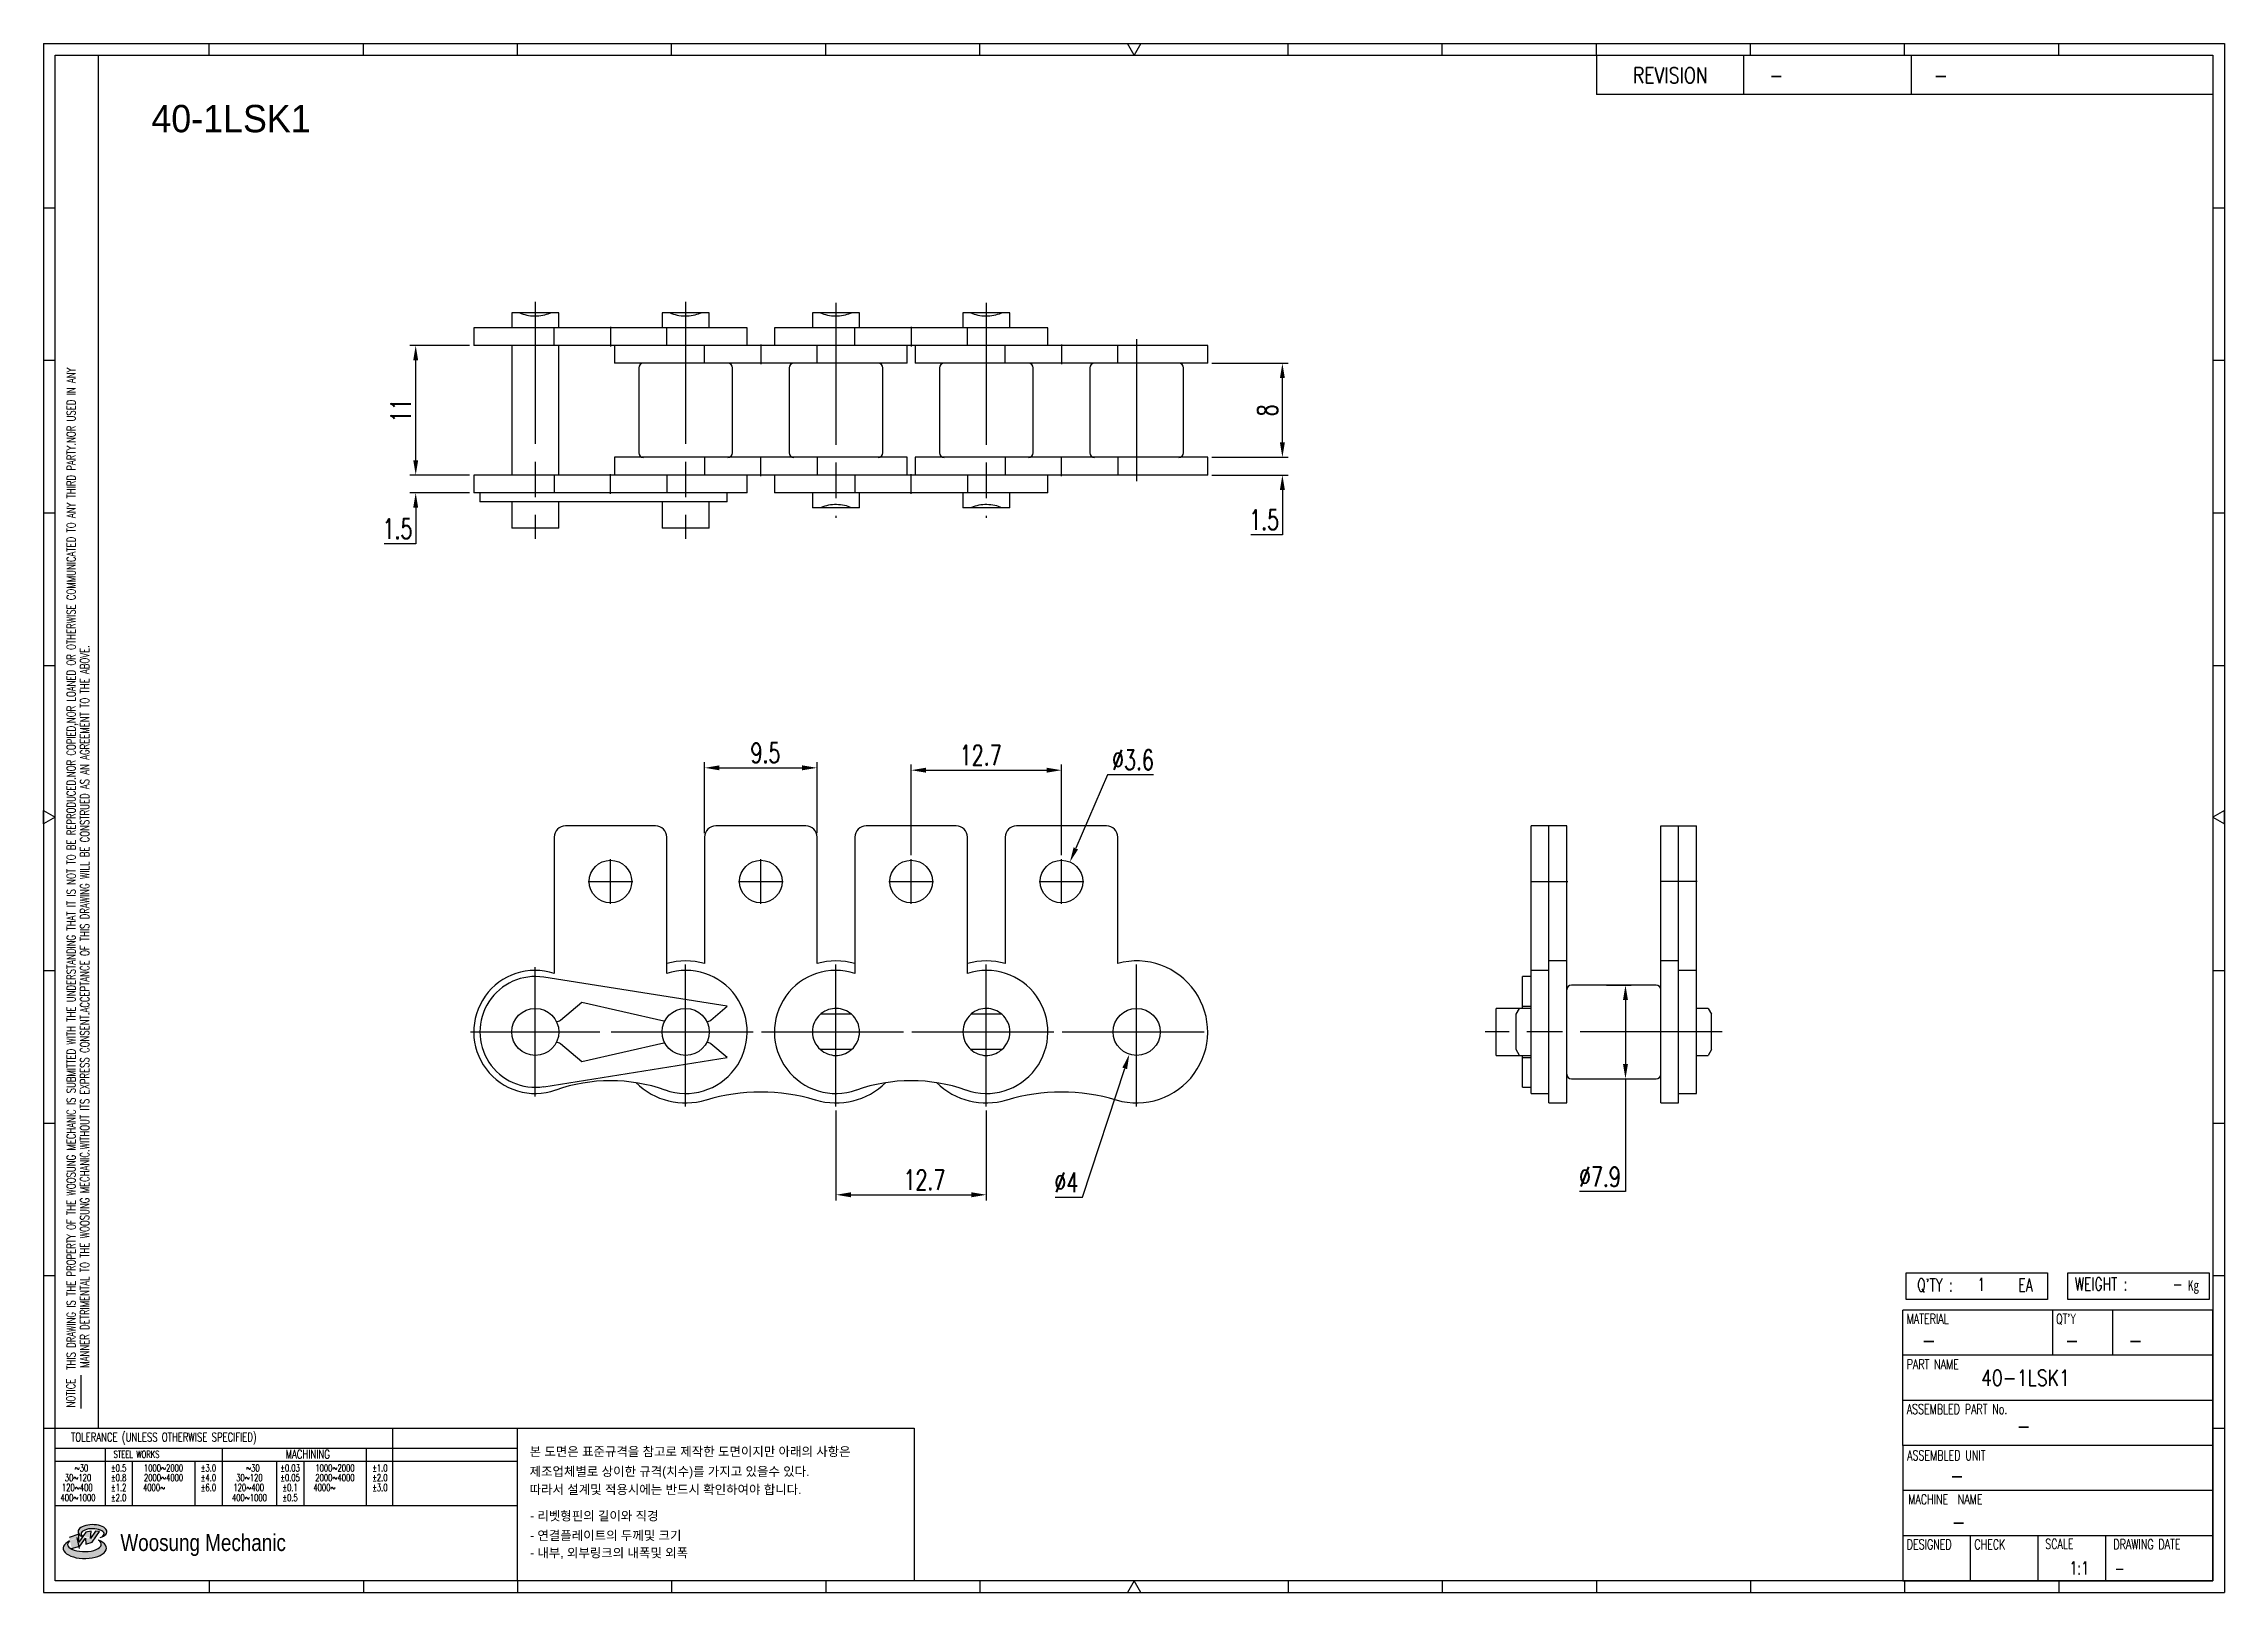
# Model space of a CAD drawing. Header units: millimetres. Extents: x 333 to 518, y 59 to 190.
import ezdxf
from ezdxf.enums import TextEntityAlignment as Align

# ---------------------------------------------------------------- set-up
doc = ezdxf.new("R2010")
doc.units = ezdxf.units.MM
doc.linetypes.add('AM_ISO08W050', pattern=[18, 12, -1.5, 3, -1.5])
doc.layers.get('Defpoints').update_dxf_attribs({"color": 80})
doc.layers.add('CL1', color=140, linetype='AM_ISO08W050', lineweight=25)
for name, color, linetype in [('S-DIM', 7, 'Continuous'), ('TITLE', 7, 'Continuous'), ('도면레이아웃', 7, 'Continuous')]:
    doc.layers.add(name, color=color, linetype=linetype)
doc.styles.add('HAN', font='ROMANS.shx', dxfattribs={"width": 0.7, "bigfont": 'whgtxt.shx'})
doc.styles.add('HKD_ST2', font='romans.shx', dxfattribs={"width": 0.7, "height": 4, "bigfont": '@extfont2.shx'})
doc.styles.add('HSG', font='SIMPLEX.shx', dxfattribs={"width": 0.7, "bigfont": 'HSG.shx'})
doc.styles.add('MtXpl_', font='Gulim.ttf')
doc.styles.add('SLDTEXTSTYLE4', font='arial.ttf', dxfattribs={"width": 0.8})
doc.dimstyles.new('AP0.7', dxfattribs={"dimscale": 0.7, "dimtxt": 2.4, "dimasz": 1.8, "dimexe": 0.7, "dimexo": 0.5, "dimgap": 0.6, "dimtad": 1, "dimtoh": 1, "dimdec": 1, "dimrnd": 0.01, "dimzin": 9, "dimdsep": 46, "dimtxsty": 'HSG', "dimcen": 0, "dimclrd": 251, "dimclre": 251, "dimclrt": 60, "dimazin": 2, "dimtp": 1, "dimtm": 1, "dimtfac": 0.5, "dimtdec": 1, "dimtofl": 0, "dimtmove": 0, "dimatfit": 3, "dimfxl": 0, "dimtvp": 1, "dimtolj": 2, "dimlwd": -1, "dimlwe": -1, "dimarcsym": 0})

# ---------------------------------------------------------------- blocks, each defined once
blk = doc.blocks.new('MAST')
at = {"layer": '도면레이아웃'}
h = blk.add_hatch(color=10, dxfattribs=at)
h.paths.add_polyline_path([(1.544, 35.177), (1.554, 34.966), (1.779, 35.034), (2.054, 35.422), (1.908, 35.446), (1.728, 35.167), (1.741, 35.439), (1.547, 35.405), (1.292, 35.041), (1.295, 35.33), (0.943, 35.208), (1.03, 34.8), (1.336, 34.885)])
edge = h.paths.add_edge_path()
edge.add_ellipse((1.795, 35.421), major_axis=(-0.53, 0), ratio=0.487785, start_angle=122.36065, end_angle=403.39574)
edge.add_line((1.411, 35.244), (1.419, 35.261))
edge.add_ellipse((1.798, 35.344), major_axis=(-0.423, 0), ratio=0.444396, start_angle=131.58977, end_angle=386.19408, ccw=False)
edge = h.paths.add_edge_path()
edge.add_ellipse((1.512, 34.815), major_axis=(-0.793, 0), ratio=0.480113, start_angle=314.67633, end_angle=590.85213)
edge.add_ellipse((1.501, 34.958), major_axis=(-0.62, 0), ratio=0.43311, start_angle=331.7024, end_angle=574.42495, ccw=False)
at = {"color": 140}
for p, q in [((0, 90.118), (80.15, 90.118)), ((0, 90.118), (0, 33.191)), ((80.15, 90.118), (80.15, 33.191)), ((57.068, 89.693), (57.068, 88.246)), ((62.47, 89.693), (62.47, 88.246)), ((68.635, 89.693), (68.635, 88.246)), ((79.725, 88.246), (57.068, 88.246)), ((68.449, 43.961), (68.449, 44.936)), ((68.449, 44.936), (73.654, 44.936)), ((73.654, 44.936), (73.654, 43.961)), ((74.39, 43.961), (74.39, 44.936)), ((74.39, 44.936), (79.595, 44.936)), ((79.595, 44.936), (79.595, 43.961)), ((68.336, 38.59), (68.336, 43.563)), ((79.725, 43.563), (68.336, 43.563)), ((73.654, 43.961), (68.449, 43.961)), ((73.827, 43.563), (73.827, 41.905)), ((79.595, 43.961), (74.39, 43.961)), ((76.037, 43.563), (76.037, 41.905)), ((79.725, 38.59), (79.725, 43.563)), ((79.725, 41.905), (68.336, 41.905)), ((79.725, 40.248), (68.336, 40.248)), ((68.336, 38.59), (68.336, 33.616)), ((79.725, 38.59), (68.336, 38.59)), ((79.725, 33.616), (79.725, 38.59)), ((79.725, 36.932), (68.336, 36.932)), ((79.725, 35.274), (68.336, 35.274)), ((70.822, 33.616), (70.822, 35.274)), ((73.309, 33.616), (73.309, 35.274)), ((75.796, 33.616), (75.796, 35.274)), ((0, 33.191), (80.15, 33.191)), ((68.336, 33.616), (79.725, 33.616))]:
    blk.add_line(p, q, dxfattribs=at)
for p, q in [((6.089, 89.693), (6.089, 90.118)), ((11.753, 89.693), (11.753, 90.118)), ((17.418, 89.693), (17.418, 90.118)), ((23.082, 89.693), (23.082, 90.118)), ((28.746, 89.693), (28.746, 90.118)), ((34.411, 89.693), (34.411, 90.118)), ((45.739, 89.693), (45.739, 90.118)), ((51.404, 89.693), (51.404, 90.118)), ((57.068, 89.693), (57.068, 90.118)), ((62.732, 89.693), (62.732, 90.118)), ((68.397, 89.693), (68.397, 90.118)), ((74.061, 89.693), (74.061, 90.118)), ((0, 84.085), (0.425, 84.085)), ((79.725, 84.085), (80.15, 84.085)), ((0, 78.478), (0.425, 78.478)), ((79.725, 78.478), (80.15, 78.478)), ((0, 72.87), (0.425, 72.87)), ((79.725, 72.87), (80.15, 72.87)), ((0, 67.262), (0.425, 67.262)), ((79.725, 67.262), (80.15, 67.262)), ((0, 56.047), (0.425, 56.047)), ((79.725, 56.047), (80.15, 56.047)), ((0, 50.439), (0.425, 50.439)), ((79.725, 50.439), (80.15, 50.439)), ((0, 44.832), (0.425, 44.832)), ((79.725, 44.832), (80.15, 44.832)), ((1.377, 39.947), (1.377, 41.174)), ((0, 39.224), (0.425, 39.224)), ((79.725, 39.224), (80.15, 39.224)), ((6.089, 33.616), (6.089, 33.191)), ((11.753, 33.616), (11.753, 33.191)), ((17.418, 33.616), (17.418, 33.191)), ((23.082, 33.616), (23.082, 33.191)), ((28.746, 33.616), (28.746, 33.191)), ((34.411, 33.616), (34.411, 33.191)), ((45.739, 33.616), (45.739, 33.191)), ((51.404, 33.616), (51.404, 33.191)), ((57.068, 33.616), (57.068, 33.191)), ((62.732, 33.616), (62.732, 33.191)), ((68.397, 33.616), (68.397, 33.191)), ((74.061, 33.616), (74.061, 33.191))]:
    blk.add_line(p, q)
at = {"color": 2}
for p, q in [((2.017, 39.224), (2.017, 89.693)), ((0.425, 39.224), (17.418, 39.224)), ((0.425, 38.487), (17.418, 38.487)), ((2.257, 38.487), (2.257, 36.382)), ((6.557, 38.5), (6.557, 36.382)), ((11.857, 38.487), (11.857, 36.382)), ((12.816, 39.224), (12.816, 36.382)), ((17.418, 33.616), (17.418, 39.224)), ((0.425, 38.012), (17.418, 38.012)), ((3.257, 38.012), (3.257, 36.382)), ((5.557, 38.012), (5.557, 36.382)), ((8.557, 38.012), (8.557, 36.382)), ((9.557, 38.026), (9.557, 36.382)), ((0.425, 36.382), (17.418, 36.382))]:
    blk.add_line(p, q, dxfattribs=at)
for points in [[(40.075, 89.693), (39.83, 90.118), (40.32, 90.118)], [(0.425, 61.679), (0, 61.433), (0, 61.924)], [(79.725, 61.679), (80.15, 61.433), (80.15, 61.924)], [(40.075, 33.616), (39.83, 33.191), (40.32, 33.191)]]:
    blk.add_lwpolyline(points, close=True)
at = {"color": 140}
blk.add_lwpolyline([(0.425, 89.693), (79.725, 89.693), (79.725, 33.616), (0.425, 33.616)], close=True, dxfattribs=at)
at = {"layer": '도면레이아웃'}
for p, q in [((1.295, 35.33), (0.943, 35.208)), ((1.547, 35.405), (1.292, 35.041)), ((1.292, 35.041), (1.295, 35.33)), ((1.741, 35.439), (1.547, 35.405)), ((1.908, 35.446), (1.728, 35.167)), ((1.728, 35.167), (1.741, 35.439)), ((1.779, 35.034), (2.054, 35.422)), ((2.054, 35.422), (1.908, 35.446)), ((1.03, 34.8), (1.336, 34.885)), ((1.224, 35.208), (1.311, 34.8)), ((1.224, 35.208), (1.224, 35.208)), ((1.336, 34.885), (1.544, 35.177)), ((1.419, 35.261), (1.411, 35.244)), ((1.544, 35.177), (1.554, 34.966)), ((1.554, 34.966), (1.779, 35.034))]:
    blk.add_line(p, q, dxfattribs=at)
for centre, major_axis, ratio, start_param, end_param in [((1.795, 35.421), (-0.53, 0), 0.487785, 2.135596, 7.040584), ((1.798, 35.344), (-0.423, 0), 0.444396, 2.296675, 6.740358), ((1.512, 34.815), (-0.793, 0), 0.480113, 5.492138, 10.312315), ((1.501, 34.958), (-0.62, 0), 0.43311, 5.789299, 10.025607)]:
    blk.add_ellipse(centre, major_axis=major_axis, ratio=ratio, start_param=start_param, end_param=end_param, dxfattribs=at)
for s, height, style, width, p in [('REVISION', 0.5806, 'HAN', 0.8, (58.415, 88.664)), ('-', 0.581, 'HAN', 0.8, (63.426, 88.664)), ('-', 0.581, 'HAN', 0.8, (69.468, 88.664)), ("Q'TY : ", 0.4746, 'HKD_ST2', 0.7, (68.857, 44.253)), ('1', 0.475, 'HKD_ST2', 0.7, (71.071, 44.275)), ('EA', 0.4746, 'HKD_ST2', 0.7, (72.578, 44.253)), ('WEIGHT : ', 0.4746, 'HKD_ST2', 0.7, (74.65, 44.286)), ('-', 0.581, 'HAN', 0.8, (69.029, 42.157)), ('-', 0.581, 'HAN', 0.8, (74.289, 42.157)), ('-', 0.581, 'HAN', 0.8, (76.623, 42.157)), ('-', 0.581, 'HAN', 0.8, (72.515, 39.013)), ('-', 0.581, 'HAN', 0.8, (70.067, 37.189)), ('-', 0.581, 'HAN', 0.8, (70.126, 35.48)), ('1:1', 0.4746, 'HKD_ST2', 0.7, (74.458, 33.848)), ('-', 0.475, 'HKD_ST2', 0.7, (76.112, 33.837))]:
    blk.add_text(s, height=height, dxfattribs=dict(style=style, width=width)).set_placement(p)
at = {"color": 6, "style": 'HKD_ST2', "width": 0.7}
for s, p in [(' THIS DRAWING IS THE PROPERTY OF THE WOOSUNG MECHANIC IS SUBMITTED WITH THE UNDERSTANDING THAT IT IS NOT TO BE REPRODUCED.NOR COPIED,NOR LOANED OR OTHERWISE COMMUNICATED TO ANY THIRD PARTY.NOR USED IN ANY', (1.173, 41.217)), ('MANNER DETRIMENTAL TO THE WOOSUNG MECHANIC.WITHOUT ITS EXPRESS CONSENT.ACCEPTANCE OF THIS DRAWING WILL BE CONSTRUED AS AN AGREEMENT TO THE ABOVE.', (1.672, 41.447))]:
    blk.add_text(s, height=0.326266, rotation=90, dxfattribs=at).set_placement(p)
at = {"style": 'HKD_ST2', "width": 0.7}
blk.add_text('-', height=0.475, dxfattribs=at).set_placement((78.613, 44.286), align=Align.RIGHT)
at = {"color": 254, "style": 'HKD_ST2', "width": 0.7}
for s, height, p in [('MATERIAL', 0.3651, (68.474, 43.425)), ("QT'Y", 0.3651, (73.965, 43.425)), ('PART NAME', 0.3651, (68.474, 41.756)), ('ASSEMBLED PART No.', 0.36511, (68.474, 40.109)), ('ASSEMBLED UNIT', 0.36511, (68.49, 38.408)), ('MACHINE  NAME', 0.36511, (68.532, 36.794)), ('DESIGNED', 0.3651, (68.474, 35.136)), ('CHECK', 0.3651, (70.961, 35.136)), ('SCALE', 0.3651, (73.566, 35.153)), ('DRAWING DATE', 0.36511, (76.071, 35.141))]:
    blk.add_text(s, height=height, dxfattribs=at).set_placement(p, align=Align.TOP_LEFT)
at = {"style": 'HKD_ST2', "width": 0.7}
blk.add_text('NOTICE', height=0.3263, rotation=90, dxfattribs=at).set_placement((1.163, 39.988))
blk.add_text('TOLERANCE (UNLESS OTHERWISE SPECIFIED)', height=0.32627, dxfattribs=at).set_placement((4.417, 38.896), align=Align.MIDDLE_CENTER)
at = {"color": 4, "style": 'HKD_ST2', "width": 0.7}
for s, height, p in [('%%12630', 0.261, (1.389, 37.762)), ('1000%%1262000', 0.26101, (4.407, 37.762)), ('%%12630', 0.261, (7.689, 37.762)), ('1000%%1262000', 0.26101, (10.707, 37.762)), ('120%%126400', 0.26101, (1.237, 37.045)), ('30%%126120', 0.261, (1.263, 37.411)), ('4000%%126', 0.261, (4.061, 37.045)), ('2000%%1264000', 0.26101, (4.407, 37.411)), ('120%%126400', 0.26101, (7.537, 37.045)), ('30%%126120', 0.261, (7.563, 37.411)), ('4000%%126', 0.261, (10.321, 37.045)), ('2000%%1264000', 0.26101, (10.707, 37.411)), ('400%%1261000', 0.26101, (1.263, 36.67)), ('400%%1261000', 0.26101, (7.563, 36.67))]:
    blk.add_text(s, height=height, dxfattribs=at).set_placement(p, align=Align.MIDDLE_CENTER)
for s, height, p in [('%%P0.5', 0.261, (2.757, 37.762)), ('STEEL WORKS', 0.26101, (3.416, 38.268)), ('%%P3.0', 0.261, (6.057, 37.762)), ('%%P0.03', 0.261, (9.057, 37.762)), ('MACHINING', 0.3263, (9.707, 38.27)), ('%%P1.0', 0.261, (12.357, 37.762)), ('%%P0.8', 0.261, (2.757, 37.411)), ('%%P1.2', 0.261, (2.757, 37.045)), ('%%P4.0', 0.261, (6.057, 37.411)), ('%%P6.0', 0.261, (6.057, 37.045)), ('%%P0.05', 0.261, (9.057, 37.411)), ('%%P0.1', 0.261, (9.057, 37.045)), ('%%P2.0', 0.261, (12.357, 37.411)), ('%%P3.0', 0.261, (12.357, 37.045)), ('%%P2.0', 0.261, (2.757, 36.67)), ('%%P0.5', 0.261, (9.057, 36.67))]:
    blk.add_text(s, height=height, dxfattribs=at).set_placement(p, align=Align.MIDDLE)
at = {"color": 1, "style": 'SLDTEXTSTYLE4', "width": 0.8}
blk.add_text('Woosung Mechanic', height=0.61957, dxfattribs=at).set_placement((2.822, 34.711))
at = {"layer": 'TITLE', "width": 0.8}
blk.add_text('Kg', height=0.3789, dxfattribs=at).set_placement((78.807, 44.286))
blk = doc.blocks.new('*D2')
at = {"layer": 'Defpoints', "color": 0, "transparency": 16777216}
for p in [(431.8, 154.94), (438.11, 154.94), (431.8, 153.44)]:
    blk.add_point(p, dxfattribs=at)
at = {"layer": 'S-DIM', "color": 251, "transparency": 16777216}
for p, q in [((438.11, 156.2), (438.11, 157.46)), ((432.15, 154.94), (438.6, 154.94)), ((432.15, 153.44), (438.6, 153.44)), ((438.11, 152.18), (438.11, 148.4)), ((438.11, 148.4), (435.45, 148.4))]:
    blk.add_line(p, q, dxfattribs=at)
for points in [[(437.9, 156.2), (438.32, 156.2), (438.11, 154.94)], [(437.9, 152.18), (438.32, 152.18), (438.11, 153.44)]]:
    blk.add_solid(points, dxfattribs=at)
at = {"layer": 'S-DIM', "color": 60, "transparency": 16777216, "insert": (436.57, 149.66), "char_height": 1.68, "attachment_point": 5, "style": 'HSG'}
blk.add_mtext('\\A2;1.5', dxfattribs=at)
blk = doc.blocks.new('*D3')
at = {"layer": 'Defpoints', "color": 0, "transparency": 16777216}
for p in [(431.8, 162.89), (438.11, 162.89), (431.8, 154.94)]:
    blk.add_point(p, dxfattribs=at)
at = {"layer": 'S-DIM', "color": 251, "transparency": 16777216}
for p, q in [((432.15, 162.89), (438.6, 162.89)), ((438.11, 156.2), (438.11, 161.63)), ((432.15, 154.94), (438.6, 154.94))]:
    blk.add_line(p, q, dxfattribs=at)
for points in [[(437.9, 161.63), (438.32, 161.63), (438.11, 162.89)], [(437.9, 156.2), (438.32, 156.2), (438.11, 154.94)]]:
    blk.add_solid(points, dxfattribs=at)
at = {"layer": 'S-DIM', "color": 60, "transparency": 16777216, "insert": (436.85, 158.91), "char_height": 1.68, "attachment_point": 5, "rotation": 90, "style": 'HSG'}
blk.add_mtext('\\A2;8', dxfattribs=at)
blk = doc.blocks.new('*D4')
at = {"layer": 'Defpoints', "color": 0, "transparency": 16777216}
for p in [(364.9, 153.44), (369.8, 153.44), (369.8, 151.94)]:
    blk.add_point(p, dxfattribs=at)
at = {"layer": 'S-DIM', "color": 251, "transparency": 16777216}
for p, q in [((364.9, 154.7), (364.9, 155.96)), ((369.45, 153.44), (364.41, 153.44)), ((369.45, 151.94), (364.41, 151.94)), ((364.9, 150.68), (364.9, 147.64)), ((364.9, 147.64), (362.24, 147.64))]:
    blk.add_line(p, q, dxfattribs=at)
for points in [[(364.69, 154.7), (365.11, 154.7), (364.9, 153.44)], [(364.69, 150.68), (365.11, 150.68), (364.9, 151.94)]]:
    blk.add_solid(points, dxfattribs=at)
at = {"layer": 'S-DIM', "color": 60, "transparency": 16777216, "insert": (363.36, 148.9), "char_height": 1.68, "attachment_point": 5, "style": 'HSG'}
blk.add_mtext('\\A2;1.5', dxfattribs=at)
blk = doc.blocks.new('*D5')
at = {"layer": 'Defpoints', "color": 0, "transparency": 16777216}
for p in [(364.9, 164.39), (369.8, 164.39), (369.8, 153.44)]:
    blk.add_point(p, dxfattribs=at)
at = {"layer": 'S-DIM', "color": 251, "transparency": 16777216}
for p, q in [((369.45, 164.39), (364.41, 164.39)), ((364.9, 154.7), (364.9, 163.13)), ((369.45, 153.44), (364.41, 153.44))]:
    blk.add_line(p, q, dxfattribs=at)
for points in [[(364.69, 163.13), (365.11, 163.13), (364.9, 164.39)], [(364.69, 154.7), (365.11, 154.7), (364.9, 153.44)]]:
    blk.add_solid(points, dxfattribs=at)
at = {"layer": 'S-DIM', "color": 60, "transparency": 16777216, "insert": (363.64, 158.91), "char_height": 1.68, "attachment_point": 5, "rotation": 90, "style": 'HSG'}
blk.add_mtext('\\A2;11', dxfattribs=at)
blk = doc.blocks.new('*D6')
at = {"layer": 'Defpoints', "color": 0, "transparency": 16777216}
for p in [(398.8, 128.71), (389.3, 122.85), (398.8, 122.85)]:
    blk.add_point(p, dxfattribs=at)
at = {"layer": 'S-DIM', "color": 251, "transparency": 16777216}
for p, q in [((389.3, 123.2), (389.3, 129.2)), ((398.8, 123.2), (398.8, 129.2)), ((390.56, 128.71), (397.54, 128.71))]:
    blk.add_line(p, q, dxfattribs=at)
for points in [[(390.56, 128.92), (390.56, 128.5), (389.3, 128.71)], [(397.54, 128.92), (397.54, 128.5), (398.8, 128.71)]]:
    blk.add_solid(points, dxfattribs=at)
at = {"layer": 'S-DIM', "color": 60, "transparency": 16777216, "insert": (394.44, 129.97), "char_height": 1.68, "attachment_point": 5, "style": 'HSG'}
blk.add_mtext('\\A2;9.5', dxfattribs=at)
blk = doc.blocks.new('*D7')
at = {"layer": 'Defpoints', "color": 0, "transparency": 16777216}
for p in [(419.45, 128.51), (406.75, 120.99), (419.45, 120.99)]:
    blk.add_point(p, dxfattribs=at)
at = {"layer": 'S-DIM', "color": 251, "transparency": 16777216}
for p, q in [((406.75, 121.34), (406.75, 129)), ((419.45, 121.34), (419.45, 129)), ((408.01, 128.51), (418.19, 128.51))]:
    blk.add_line(p, q, dxfattribs=at)
for points in [[(408.01, 128.72), (408.01, 128.3), (406.75, 128.51)], [(418.19, 128.72), (418.19, 128.3), (419.45, 128.51)]]:
    blk.add_solid(points, dxfattribs=at)
at = {"layer": 'S-DIM', "color": 60, "transparency": 16777216, "insert": (412.62, 129.77), "char_height": 1.68, "attachment_point": 5, "style": 'HSG'}
blk.add_mtext('\\A2;12.7', dxfattribs=at)
blk = doc.blocks.new('*D8')
at = {"layer": 'Defpoints', "color": 0, "transparency": 16777216}
for p in [(420.16, 120.75), (418.74, 117.44)]:
    blk.add_point(p, dxfattribs=at)
at = {"layer": 'S-DIM', "color": 251, "transparency": 16777216}
for p, q in [((423.34, 128.13), (420.66, 121.91)), ((427.23, 128.13), (423.34, 128.13))]:
    blk.add_line(p, q, dxfattribs=at)
blk.add_solid([(420.47, 121.99), (420.85, 121.82), (420.16, 120.75)], dxfattribs=at)
at = {"layer": 'S-DIM', "color": 60, "transparency": 16777216, "insert": (425.49, 129.39), "char_height": 1.68, "attachment_point": 5, "style": 'HSG'}
blk.add_mtext('\\A2;∅3.6', dxfattribs=at)
blk = doc.blocks.new('*D9')
at = {"layer": 'Defpoints', "color": 0, "transparency": 16777216}
for p in [(400.4, 100.1), (413.1, 100.1), (413.1, 92.64)]:
    blk.add_point(p, dxfattribs=at)
at = {"layer": 'S-DIM', "color": 251, "transparency": 16777216}
for p, q in [((400.4, 99.75), (400.4, 92.15)), ((413.1, 99.75), (413.1, 92.15)), ((401.66, 92.64), (411.84, 92.64))]:
    blk.add_line(p, q, dxfattribs=at)
for points in [[(401.66, 92.85), (401.66, 92.43), (400.4, 92.64)], [(411.84, 92.85), (411.84, 92.43), (413.1, 92.64)]]:
    blk.add_solid(points, dxfattribs=at)
at = {"layer": 'S-DIM', "color": 60, "transparency": 16777216, "insert": (407.87, 93.9), "char_height": 1.68, "attachment_point": 5, "style": 'HSG'}
blk.add_mtext('\\A2;12.7', dxfattribs=at)
blk = doc.blocks.new('*D10')
at = {"layer": 'Defpoints', "color": 0, "transparency": 16777216}
for p in [(426.42, 108.28), (425.18, 104.51)]:
    blk.add_point(p, dxfattribs=at)
at = {"layer": 'S-DIM', "color": 251, "transparency": 16777216}
for p, q in [((421.23, 92.43), (424.79, 103.31)), ((418.91, 92.43), (421.23, 92.43))]:
    blk.add_line(p, q, dxfattribs=at)
blk.add_solid([(424.59, 103.38), (424.99, 103.25), (425.18, 104.51)], dxfattribs=at)
at = {"layer": 'S-DIM', "color": 60, "transparency": 16777216, "insert": (419.86, 93.69), "char_height": 1.68, "attachment_point": 5, "style": 'HSG'}
blk.add_mtext('\\A2;∅4', dxfattribs=at)
blk = doc.blocks.new('*D11')
at = {"layer": 'Defpoints', "color": 0, "transparency": 16777216}
for p in [(465.13, 110.36), (465.13, 102.44), (467.09, 102.44)]:
    blk.add_point(p, dxfattribs=at)
at = {"layer": 'S-DIM', "color": 251, "transparency": 16777216}
for p, q in [((465.48, 110.36), (467.58, 110.36)), ((467.09, 109.1), (467.09, 103.7)), ((465.48, 102.44), (467.58, 102.44)), ((467.09, 102.44), (467.09, 92.91)), ((467.09, 92.91), (463.2, 92.91))]:
    blk.add_line(p, q, dxfattribs=at)
for points in [[(466.88, 109.1), (467.3, 109.1), (467.09, 110.36)], [(466.88, 103.7), (467.3, 103.7), (467.09, 102.44)]]:
    blk.add_solid(points, dxfattribs=at)
at = {"layer": 'S-DIM', "color": 60, "transparency": 16777216, "insert": (464.93, 94.17), "char_height": 1.68, "attachment_point": 5, "style": 'HSG'}
blk.add_mtext('\\A2;%%c7.9', dxfattribs=at)

msp = doc.modelspace()

# ---------------------------------------------------------------- linework, layer by layer
for p, q in [((392.9, 165.89), (369.8, 165.89)), ((369.8, 165.89), (369.8, 164.39)), ((373.02, 167.16), (373.02, 165.89)), ((376.99, 167.16), (373.02, 167.16)), ((373.69, 167.16), (373.82, 167.1)), ((373.82, 167.1), (373.97, 167.04)), ((373.97, 167.04), (374.12, 167)), ((374.12, 167), (374.28, 166.95)), ((374.28, 166.95), (374.44, 166.92)), ((374.44, 166.92), (374.61, 166.9)), ((374.61, 166.9), (374.78, 166.88)), ((374.78, 166.88), (374.95, 166.88)), ((374.95, 166.88), (375.13, 166.88)), ((375.13, 166.88), (375.3, 166.89)), ((375.3, 166.89), (375.47, 166.91)), ((375.47, 166.91), (375.63, 166.94)), ((375.63, 166.94), (375.8, 166.97)), ((375.8, 166.97), (375.95, 167.02)), ((375.95, 167.02), (376.1, 167.07)), ((376.1, 167.07), (376.24, 167.13)), ((376.24, 167.13), (376.31, 167.16)), ((376.6, 164.39), (376.6, 165.89)), ((376.99, 165.89), (376.99, 167.16)), ((385.72, 167.16), (385.72, 165.89)), ((389.69, 167.16), (385.72, 167.16)), ((386.1, 164.39), (386.1, 165.89)), ((386.39, 167.16), (386.52, 167.1)), ((386.52, 167.1), (386.67, 167.04)), ((386.67, 167.04), (386.82, 167)), ((386.82, 167), (386.98, 166.95)), ((386.98, 166.95), (387.14, 166.92)), ((387.14, 166.92), (387.31, 166.9)), ((387.31, 166.9), (387.48, 166.88)), ((387.48, 166.88), (387.65, 166.88)), ((387.65, 166.88), (387.83, 166.88)), ((387.83, 166.88), (388, 166.89)), ((388, 166.89), (388.17, 166.91)), ((388.17, 166.91), (388.33, 166.94)), ((388.33, 166.94), (388.5, 166.97)), ((388.5, 166.97), (388.65, 167.02)), ((388.65, 167.02), (388.8, 167.07)), ((388.8, 167.07), (388.94, 167.13)), ((388.94, 167.13), (389.01, 167.16)), ((389.69, 165.89), (389.69, 167.16)), ((392.9, 164.39), (392.9, 165.89)), ((418.3, 165.89), (395.2, 165.89)), ((395.2, 165.89), (395.2, 164.39)), ((398.42, 167.16), (398.42, 165.89)), ((402.39, 167.16), (398.42, 167.16)), ((399.09, 167.16), (399.22, 167.1)), ((399.22, 167.1), (399.37, 167.04)), ((399.37, 167.04), (399.52, 167)), ((399.52, 167), (399.68, 166.95)), ((399.68, 166.95), (399.84, 166.92)), ((399.84, 166.92), (400.01, 166.9)), ((400.01, 166.9), (400.18, 166.88)), ((400.18, 166.88), (400.35, 166.88)), ((400.35, 166.88), (400.53, 166.88)), ((400.53, 166.88), (400.7, 166.89)), ((400.7, 166.89), (400.87, 166.91)), ((400.87, 166.91), (401.03, 166.94)), ((401.03, 166.94), (401.2, 166.97)), ((401.2, 166.97), (401.35, 167.02)), ((401.35, 167.02), (401.5, 167.07)), ((401.5, 167.07), (401.64, 167.13)), ((401.64, 167.13), (401.71, 167.16)), ((402, 164.39), (402, 165.89)), ((402.39, 165.89), (402.39, 167.16)), ((411.12, 167.16), (411.12, 165.89)), ((415.09, 167.16), (411.12, 167.16)), ((411.5, 164.39), (411.5, 165.89)), ((411.79, 167.16), (411.92, 167.1)), ((411.92, 167.1), (412.07, 167.04)), ((412.07, 167.04), (412.22, 167)), ((412.22, 167), (412.38, 166.95)), ((412.38, 166.95), (412.54, 166.92)), ((412.54, 166.92), (412.71, 166.9)), ((412.71, 166.9), (412.88, 166.88)), ((412.88, 166.88), (413.05, 166.88)), ((413.05, 166.88), (413.23, 166.88)), ((413.23, 166.88), (413.4, 166.89)), ((413.4, 166.89), (413.57, 166.91)), ((413.57, 166.91), (413.73, 166.94)), ((413.73, 166.94), (413.9, 166.97)), ((413.9, 166.97), (414.05, 167.02)), ((414.05, 167.02), (414.2, 167.07)), ((414.2, 167.07), (414.34, 167.13)), ((414.34, 167.13), (414.41, 167.16)), ((415.09, 165.89), (415.09, 167.16)), ((418.3, 164.39), (418.3, 165.89)), ((386.1, 164.39), (369.8, 164.39)), ((373.02, 164.39), (373.02, 153.44)), ((376.99, 153.44), (376.99, 164.39)), ((381.7, 164.39), (381.7, 162.89)), ((402, 164.39), (386.1, 164.39)), ((389.3, 162.89), (389.3, 164.39)), ((398.8, 162.89), (398.8, 164.39)), ((411.5, 164.39), (402, 164.39)), ((406.4, 162.89), (406.4, 164.39)), ((407.1, 164.39), (407.1, 162.89)), ((431.8, 164.39), (411.5, 164.39)), ((414.7, 162.89), (414.7, 164.39)), ((424.2, 162.89), (424.2, 164.39)), ((431.8, 162.89), (431.8, 164.39)), ((406.4, 162.89), (381.7, 162.89)), ((383.74, 162.49), (383.74, 155.33)), ((391.66, 155.33), (391.66, 162.49)), ((396.44, 162.49), (396.44, 155.33)), ((404.36, 155.33), (404.36, 162.49)), ((431.8, 162.89), (407.1, 162.89)), ((409.14, 162.49), (409.14, 155.33)), ((417.06, 155.33), (417.06, 162.49)), ((421.84, 162.49), (421.84, 155.33)), ((429.76, 155.33), (429.76, 162.49)), ((406.4, 154.94), (381.7, 154.94)), ((381.7, 154.94), (381.7, 153.44)), ((389.3, 154.94), (389.3, 153.44)), ((398.8, 154.94), (398.8, 153.44)), ((406.4, 153.44), (406.4, 154.94)), ((431.8, 154.94), (407.1, 154.94)), ((407.1, 154.94), (407.1, 153.44)), ((414.7, 154.94), (414.7, 153.44)), ((424.2, 154.94), (424.2, 153.44)), ((431.8, 153.44), (431.8, 154.94)), ((386.1, 153.44), (369.8, 153.44)), ((369.8, 153.44), (369.8, 151.94)), ((376.6, 153.44), (376.6, 151.94)), ((402, 153.44), (386.1, 153.44)), ((386.1, 153.44), (386.1, 151.94)), ((392.9, 151.94), (392.9, 153.44)), ((395.2, 153.44), (395.2, 151.94)), ((411.5, 153.44), (402, 153.44)), ((402, 153.44), (402, 151.94)), ((431.8, 153.44), (411.5, 153.44)), ((411.5, 153.44), (411.5, 151.94)), ((418.3, 151.94), (418.3, 153.44)), ((392.9, 151.94), (369.8, 151.94)), ((370.32, 151.94), (370.32, 151.19)), ((391.22, 151.19), (370.32, 151.19)), ((373.02, 151.19), (373.02, 148.96)), ((376.99, 148.96), (376.99, 151.19)), ((385.72, 151.19), (385.72, 148.96)), ((389.69, 148.96), (389.69, 151.19)), ((391.22, 151.19), (391.22, 151.94)), ((418.3, 151.94), (395.2, 151.94)), ((398.42, 151.94), (398.42, 150.66)), ((402.39, 150.66), (402.39, 151.94)), ((411.12, 151.94), (411.12, 150.66)), ((415.09, 150.66), (415.09, 151.94)), ((402.39, 150.66), (398.42, 150.66)), ((399.16, 150.7), (399.09, 150.66)), ((399.3, 150.76), (399.16, 150.7)), ((399.45, 150.81), (399.3, 150.76)), ((399.61, 150.85), (399.45, 150.81)), ((399.77, 150.89), (399.61, 150.85)), ((399.93, 150.92), (399.77, 150.89)), ((400.1, 150.94), (399.93, 150.92)), ((400.28, 150.95), (400.1, 150.94)), ((400.45, 150.95), (400.28, 150.95)), ((400.62, 150.94), (400.45, 150.95)), ((400.79, 150.93), (400.62, 150.94)), ((400.96, 150.9), (400.79, 150.93)), ((401.13, 150.87), (400.96, 150.9)), ((401.28, 150.83), (401.13, 150.87)), ((401.44, 150.78), (401.28, 150.83)), ((401.58, 150.73), (401.44, 150.78)), ((401.71, 150.66), (401.58, 150.73)), ((415.09, 150.66), (411.12, 150.66)), ((411.86, 150.7), (411.79, 150.66)), ((412, 150.76), (411.86, 150.7)), ((412.15, 150.81), (412, 150.76)), ((412.31, 150.85), (412.15, 150.81)), ((412.47, 150.89), (412.31, 150.85)), ((412.63, 150.92), (412.47, 150.89)), ((412.8, 150.94), (412.63, 150.92)), ((412.98, 150.95), (412.8, 150.94)), ((413.15, 150.95), (412.98, 150.95)), ((413.32, 150.94), (413.15, 150.95)), ((413.49, 150.93), (413.32, 150.94)), ((413.66, 150.9), (413.49, 150.93)), ((413.83, 150.87), (413.66, 150.9)), ((413.98, 150.83), (413.83, 150.87)), ((414.14, 150.78), (413.98, 150.83)), ((414.28, 150.73), (414.14, 150.78)), ((414.41, 150.66), (414.28, 150.73)), ((376.99, 148.96), (373.02, 148.96)), ((389.69, 148.96), (385.72, 148.96)), ((385.15, 123.8), (377.55, 123.8)), ((397.85, 123.8), (390.25, 123.8)), ((410.55, 123.8), (402.95, 123.8)), ((423.25, 123.8), (415.65, 123.8)), ((459.13, 101.2), (459.13, 123.8)), ((460.63, 123.8), (459.13, 123.8)), ((460.63, 100.4), (460.63, 123.8)), ((462.13, 123.8), (460.63, 123.8)), ((462.13, 100.4), (462.13, 123.8)), ((470.08, 100.4), (470.08, 123.8)), ((470.08, 123.8), (471.58, 123.8)), ((471.58, 100.4), (471.58, 123.8)), ((471.58, 123.8), (473.08, 123.8)), ((473.08, 101.2), (473.08, 123.8)), ((376.6, 122.85), (376.6, 111.34)), ((386.1, 111.34), (386.1, 122.85)), ((389.3, 122.85), (389.3, 112.18)), ((398.8, 112.18), (398.8, 122.85)), ((402, 122.85), (402, 111.34)), ((411.5, 111.34), (411.5, 122.85)), ((414.7, 122.85), (414.7, 112.18)), ((424.2, 112.18), (424.2, 122.85)), ((462.13, 112.4), (460.63, 112.4)), ((471.58, 112.4), (470.08, 112.4)), ((391.22, 108.57), (375.73, 111.02)), ((459.13, 111.08), (458.38, 111.08)), ((458.38, 108.38), (458.38, 111.08)), ((460.63, 111.6), (459.13, 111.6)), ((473.08, 111.6), (471.58, 111.6)), ((377.12, 107.4), (378.94, 108.92)), ((378.94, 108.92), (385.85, 107.35)), ((469.68, 110.36), (462.53, 110.36)), ((389.82, 107.4), (391.22, 108.57)), ((399.16, 107.95), (399.09, 107.89)), ((401.71, 107.89), (399.09, 107.89)), ((399.3, 108.05), (399.16, 107.95)), ((399.45, 108.14), (399.3, 108.05)), ((399.61, 108.22), (399.45, 108.14)), ((399.77, 108.28), (399.61, 108.22)), ((399.93, 108.33), (399.77, 108.28)), ((400.1, 108.36), (399.93, 108.33)), ((400.28, 108.38), (400.1, 108.36)), ((400.45, 108.38), (400.28, 108.38)), ((400.62, 108.37), (400.45, 108.38)), ((400.79, 108.34), (400.62, 108.37)), ((400.96, 108.3), (400.79, 108.34)), ((401.13, 108.24), (400.96, 108.3)), ((401.28, 108.17), (401.13, 108.24)), ((401.44, 108.09), (401.28, 108.17)), ((401.58, 107.99), (401.44, 108.09)), ((401.71, 107.89), (401.58, 107.99)), ((411.86, 107.95), (411.79, 107.89)), ((414.41, 107.89), (411.79, 107.89)), ((412, 108.05), (411.86, 107.95)), ((412.15, 108.14), (412, 108.05)), ((412.31, 108.22), (412.15, 108.14)), ((412.47, 108.28), (412.31, 108.22)), ((412.63, 108.33), (412.47, 108.28)), ((412.8, 108.36), (412.63, 108.33)), ((412.98, 108.38), (412.8, 108.36)), ((413.15, 108.38), (412.98, 108.38)), ((413.32, 108.37), (413.15, 108.38)), ((413.49, 108.34), (413.32, 108.37)), ((413.66, 108.3), (413.49, 108.34)), ((413.83, 108.24), (413.66, 108.3)), ((413.98, 108.17), (413.83, 108.24)), ((414.14, 108.09), (413.98, 108.17)), ((414.28, 107.99), (414.14, 108.09)), ((414.41, 107.89), (414.28, 107.99)), ((456.16, 104.41), (456.16, 108.38)), ((458.14, 108.38), (456.16, 108.38)), ((457.86, 107.89), (458.14, 108.38)), ((457.86, 104.91), (457.86, 107.89)), ((459.13, 108.38), (458.14, 108.38)), ((458.38, 108.57), (459.13, 108.57)), ((474.07, 108.38), (473.08, 108.38)), ((474.07, 108.38), (474.36, 107.89)), ((474.36, 104.91), (474.36, 107.89)), ((378.94, 103.87), (377.12, 105.4)), ((385.85, 105.45), (378.94, 103.87)), ((391.22, 104.23), (389.82, 105.4)), ((375.73, 101.77), (391.22, 104.23)), ((399.09, 104.91), (399.22, 104.8)), ((401.71, 104.91), (399.09, 104.91)), ((399.22, 104.8), (399.37, 104.7)), ((399.37, 104.7), (399.52, 104.62)), ((399.52, 104.62), (399.68, 104.55)), ((399.68, 104.55), (399.84, 104.49)), ((399.84, 104.49), (400.01, 104.45)), ((400.01, 104.45), (400.18, 104.42)), ((400.18, 104.42), (400.35, 104.41)), ((400.35, 104.41), (400.53, 104.42)), ((400.53, 104.42), (400.7, 104.43)), ((400.7, 104.43), (400.87, 104.47)), ((400.87, 104.47), (401.03, 104.52)), ((401.03, 104.52), (401.2, 104.58)), ((401.2, 104.58), (401.35, 104.65)), ((401.35, 104.65), (401.5, 104.74)), ((401.5, 104.74), (401.64, 104.85)), ((401.64, 104.85), (401.71, 104.91)), ((411.79, 104.91), (411.92, 104.8)), ((414.41, 104.91), (411.79, 104.91)), ((411.92, 104.8), (412.07, 104.7)), ((412.07, 104.7), (412.22, 104.62)), ((412.22, 104.62), (412.38, 104.55)), ((412.38, 104.55), (412.54, 104.49)), ((412.54, 104.49), (412.71, 104.45)), ((412.71, 104.45), (412.88, 104.42)), ((412.88, 104.42), (413.05, 104.41)), ((413.05, 104.41), (413.23, 104.42)), ((413.23, 104.42), (413.4, 104.43)), ((413.4, 104.43), (413.57, 104.47)), ((413.57, 104.47), (413.73, 104.52)), ((413.73, 104.52), (413.9, 104.58)), ((413.9, 104.58), (414.05, 104.65)), ((414.05, 104.65), (414.2, 104.74)), ((414.2, 104.74), (414.34, 104.85)), ((414.34, 104.85), (414.41, 104.91)), ((456.16, 104.41), (458.14, 104.41)), ((458.14, 104.41), (457.86, 104.91)), ((458.14, 104.41), (459.13, 104.41)), ((458.38, 101.72), (458.38, 104.41)), ((458.38, 104.23), (459.13, 104.23)), ((473.08, 104.41), (474.07, 104.41)), ((474.36, 104.91), (474.07, 104.41)), ((458.38, 101.72), (459.13, 101.72)), ((462.53, 102.44), (469.68, 102.44)), ((459.13, 101.2), (460.63, 101.2)), ((460.63, 100.4), (462.13, 100.4)), ((470.08, 100.4), (471.58, 100.4)), ((471.58, 101.2), (473.08, 101.2))]:
    msp.add_line(p, q)
at = {"color": 140}
msp.add_lwpolyline([(373.5, 72.92), (407.01, 72.92), (407.01, 60.03), (373.5, 60.03)], close=True, dxfattribs=at)
for centre, radius in [((381.35, 119.1), 1.8), ((394.05, 119.1), 1.8), ((406.75, 119.1), 1.8), ((419.45, 119.1), 1.8), ((375, 106.4), 1.99), ((387.7, 106.4), 1.99), ((425.8, 106.4), 1.99)]:
    msp.add_circle(centre, radius)
for centre, radius, start, end in [((384.14, 162.49), 0.397, 90, 180), ((391.26, 162.49), 0.397, 360, 90), ((396.84, 162.49), 0.397, 90, 180), ((403.96, 162.49), 0.397, 360, 90), ((409.54, 162.49), 0.397, 90, 180), ((416.66, 162.49), 0.397, 360, 90), ((422.24, 162.49), 0.397, 90, 180), ((429.36, 162.49), 0.397, 360, 90), ((384.14, 155.33), 0.397, 180, 270), ((391.26, 155.33), 0.397, 270, 0), ((396.84, 155.33), 0.397, 180, 270), ((403.96, 155.33), 0.397, 270, 0), ((409.54, 155.33), 0.397, 180, 270), ((416.66, 155.33), 0.397, 270, 0), ((422.24, 155.33), 0.397, 180, 270), ((429.36, 155.33), 0.397, 270, 0), ((377.55, 122.85), 0.95, 90, 180), ((385.15, 122.85), 0.95, 0, 90), ((390.25, 122.85), 0.95, 90, 180), ((397.85, 122.85), 0.95, 0, 90), ((402.95, 122.85), 0.95, 90, 180), ((410.55, 122.85), 0.95, 0, 90), ((415.65, 122.85), 0.95, 90, 180), ((423.25, 122.85), 0.95, 0, 90), ((387.7, 106.4), 6, 74.534, 105.466), ((400.4, 106.4), 6, 74.534, 105.466), ((413.1, 106.4), 6, 74.534, 105.466), ((425.8, 106.4), 6, 253.3282, 105.466), ((375, 106.4), 5.2, 72.0798, 289.3747), ((375, 106.4), 4.68, 81, 279), ((387.7, 106.4), 5.2, 250.6253, 107.9202), ((400.4, 106.4), 5.2, 72.0798, 289.3747), ((413.1, 106.4), 5.2, 250.6253, 107.9202), ((462.53, 109.96), 0.397, 90, 180), ((469.68, 109.96), 0.397, 0, 90), ((376.79, 107.79), 0.52, 269.5113, 310), ((385.97, 107.85), 0.52, 257.155, 268.512), ((389.49, 107.79), 0.52, 269.5113, 310), ((400.4, 106.4), 1.99, 131.4096, 228.5904), ((400.4, 106.4), 1.99, 311.4096, 48.5904), ((413.1, 106.4), 1.98, 131.4096, 228.5904), ((413.1, 106.4), 1.99, 311.4096, 48.5904), ((376.79, 105), 0.52, 50, 90.4887), ((385.97, 104.94), 0.52, 91.488, 102.845), ((389.49, 105), 0.52, 50, 90.4887), ((381.35, 88.34), 13.94, 70.6253, 109.3747), ((387.7, 106.4), 6, 225.5396, 286.6718), ((394.05, 85.19), 16.13, 73.3282, 106.6718), ((400.4, 106.4), 6, 253.3282, 314.4604), ((406.75, 88.34), 13.94, 70.6253, 109.3747), ((413.1, 106.4), 6, 225.5396, 286.6718), ((419.45, 85.19), 16.13, 73.3282, 106.6718), ((462.53, 102.83), 0.397, 180, 270), ((469.68, 102.83), 0.397, 270, 0)]:
    msp.add_arc(centre, radius, start, end)
at = {"layer": 'CL1'}
for p, q in [((375, 168.07), (375, 148.05)), ((387.7, 168.07), (387.7, 148.05)), ((400.4, 167.99), (400.4, 149.84)), ((413.1, 167.99), (413.1, 149.84)), ((381.35, 165.96), (381.35, 164.31)), ((406.75, 165.96), (406.75, 164.31)), ((394.05, 164.46), (394.05, 162.81)), ((419.45, 164.46), (419.45, 162.81)), ((425.8, 164.93), (425.8, 152.89)), ((394.05, 153.36), (394.05, 155.01)), ((419.45, 153.36), (419.45, 155.01)), ((381.35, 151.86), (381.35, 153.51)), ((406.75, 151.86), (406.75, 153.51)), ((381.35, 117.21), (381.35, 120.99)), ((394.05, 117.21), (394.05, 120.99)), ((406.75, 117.21), (406.75, 120.99)), ((419.45, 117.21), (419.45, 120.99)), ((379.46, 119.1), (383.24, 119.1)), ((392.16, 119.1), (395.94, 119.1)), ((404.86, 119.1), (408.64, 119.1)), ((417.56, 119.1), (421.34, 119.1)), ((459.06, 119.1), (462.21, 119.1)), ((473.16, 119.1), (470.01, 119.1)), ((387.7, 100.1), (387.7, 112.7)), ((400.4, 100.1), (400.4, 112.7)), ((413.1, 100.1), (413.1, 112.7)), ((425.8, 100.1), (425.8, 112.7)), ((375, 100.94), (375, 111.86)), ((369.54, 106.4), (380.46, 106.4)), ((381.4, 106.4), (394, 106.4)), ((394.1, 106.4), (406.7, 106.4)), ((406.8, 106.4), (419.4, 106.4)), ((419.5, 106.4), (432.1, 106.4)), ((475.27, 106.4), (455.25, 106.4))]:
    msp.add_line(p, q, dxfattribs=at)

# ---------------------------------------------------------------- block references
at = {"color": 140, "xscale": 2.29835428307775, "yscale": 2.29835428307775, "zscale": 2.29835428307775}
msp.add_blockref('MAST', (333.47, -17.23), dxfattribs=at)

# ---------------------------------------------------------------- texts
at = {"color": 254, "style": 'MtXpl_'}
msp.add_text('40-1LSK1', height=2.313, dxfattribs=at).set_placement((342.57, 182.4))
at = {"style": 'HAN', "width": 0.8}
msp.add_text('40-1LSK1', height=1.334, dxfattribs=at).set_placement((497.13, 76.51))
at = {"color": 140, "style": 'MtXpl_'}
for s, p in [('본 도면은 표준규격을 참고로 제작한 도면이지만 아래의 사항은', (374.52, 70.57)), ('제조업체별로 상이한 규격(치수)를 가지고 있을수 있다.', (374.52, 68.89)), ('따라서 설계및 적용시에는 반드시 확인하여야 합니다.', (374.52, 67.36)), ('- 리벳형핀의 길이와 직경', (374.56, 65.13)), ('- 연결플레이트의 두께및 크기', (374.56, 63.48)), ('- 내부, 외부링크의 내폭및 외폭', (374.56, 62.01))]:
    msp.add_text(s, height=0.771, dxfattribs=at).set_placement(p)

# ---------------------------------------------------------------- dimensions: what is measured, and where the dimension line sits
at = {"layer": 'S-DIM'}
for base, p1, p2, picture, middle in [((364.89868045, 164.38722147), (369.80125143, 153.43722147), (369.80125143, 164.38722147), '*D5', (363.63868045, 158.91222147)), ((438.1109387, 162.88722147), (431.80125143, 154.93722147), (431.80125143, 162.88722147), '*D3', (436.8509387, 158.91222147))]:
    dim = msp.add_linear_dim(base=base, p1=p1, p2=p2, angle=90, dimstyle='AP0.7', override={"dimtmove": 1}, dxfattribs=at)
    dim.commit()
    dim.dimension.update_dxf_attribs({"geometry": picture, "text_midpoint": middle})
for base, p1, p2, picture, middle in [((438.11, 154.94), (431.8, 153.44), (431.8, 154.94), '*D2', (436.57, 148.4)), ((364.9, 153.44), (369.8, 151.94), (369.8, 153.44), '*D4', (363.36, 147.64))]:
    dim = msp.add_linear_dim(base=base, p1=p1, p2=p2, angle=90, dimstyle='AP0.7', dxfattribs=at)
    dim.commit()
    dim.dimension.update_dxf_attribs({"geometry": picture, "text_midpoint": middle, "dimtype": 128})
for base, p1, p2, picture, middle in [((398.8, 128.71), (389.3, 122.85), (398.8, 122.85), '*D6', (394.44, 128.71)), ((419.45, 128.51), (406.75, 120.99), (419.45, 120.99), '*D7', (412.62, 128.51)), ((413.1, 92.64), (400.4, 100.1), (413.1, 100.1), '*D9', (407.87, 92.64))]:
    dim = msp.add_linear_dim(base=base, p1=p1, p2=p2, dimstyle='AP0.7', dxfattribs=at)
    dim.commit()
    dim.dimension.update_dxf_attribs({"geometry": picture, "text_midpoint": middle, "dimtype": 128})
for p1, p2, picture, middle in [((418.74, 117.44), (420.16, 120.75), '*D8', (425.49, 128.13)), ((426.42, 108.28), (425.18, 104.51), '*D10', (419.86, 92.43))]:
    dim = msp.add_diameter_dim_2p(p1=p1, p2=p2, dimstyle='AP0.7', dxfattribs=at)
    dim.commit()
    dim.dimension.update_dxf_attribs({"geometry": picture, "text_midpoint": middle, "dimtype": 131})
dim = msp.add_linear_dim(base=(467.09, 102.44), p1=(465.13, 110.36), p2=(465.13, 102.44), angle=90, text='%%c<>', dimstyle='AP0.7', dxfattribs=at)
dim.commit()
dim.dimension.update_dxf_attribs({"geometry": '*D11', "text_midpoint": (464.93, 92.91), "dimtype": 128})

doc.saveas('drawing.dxf')
